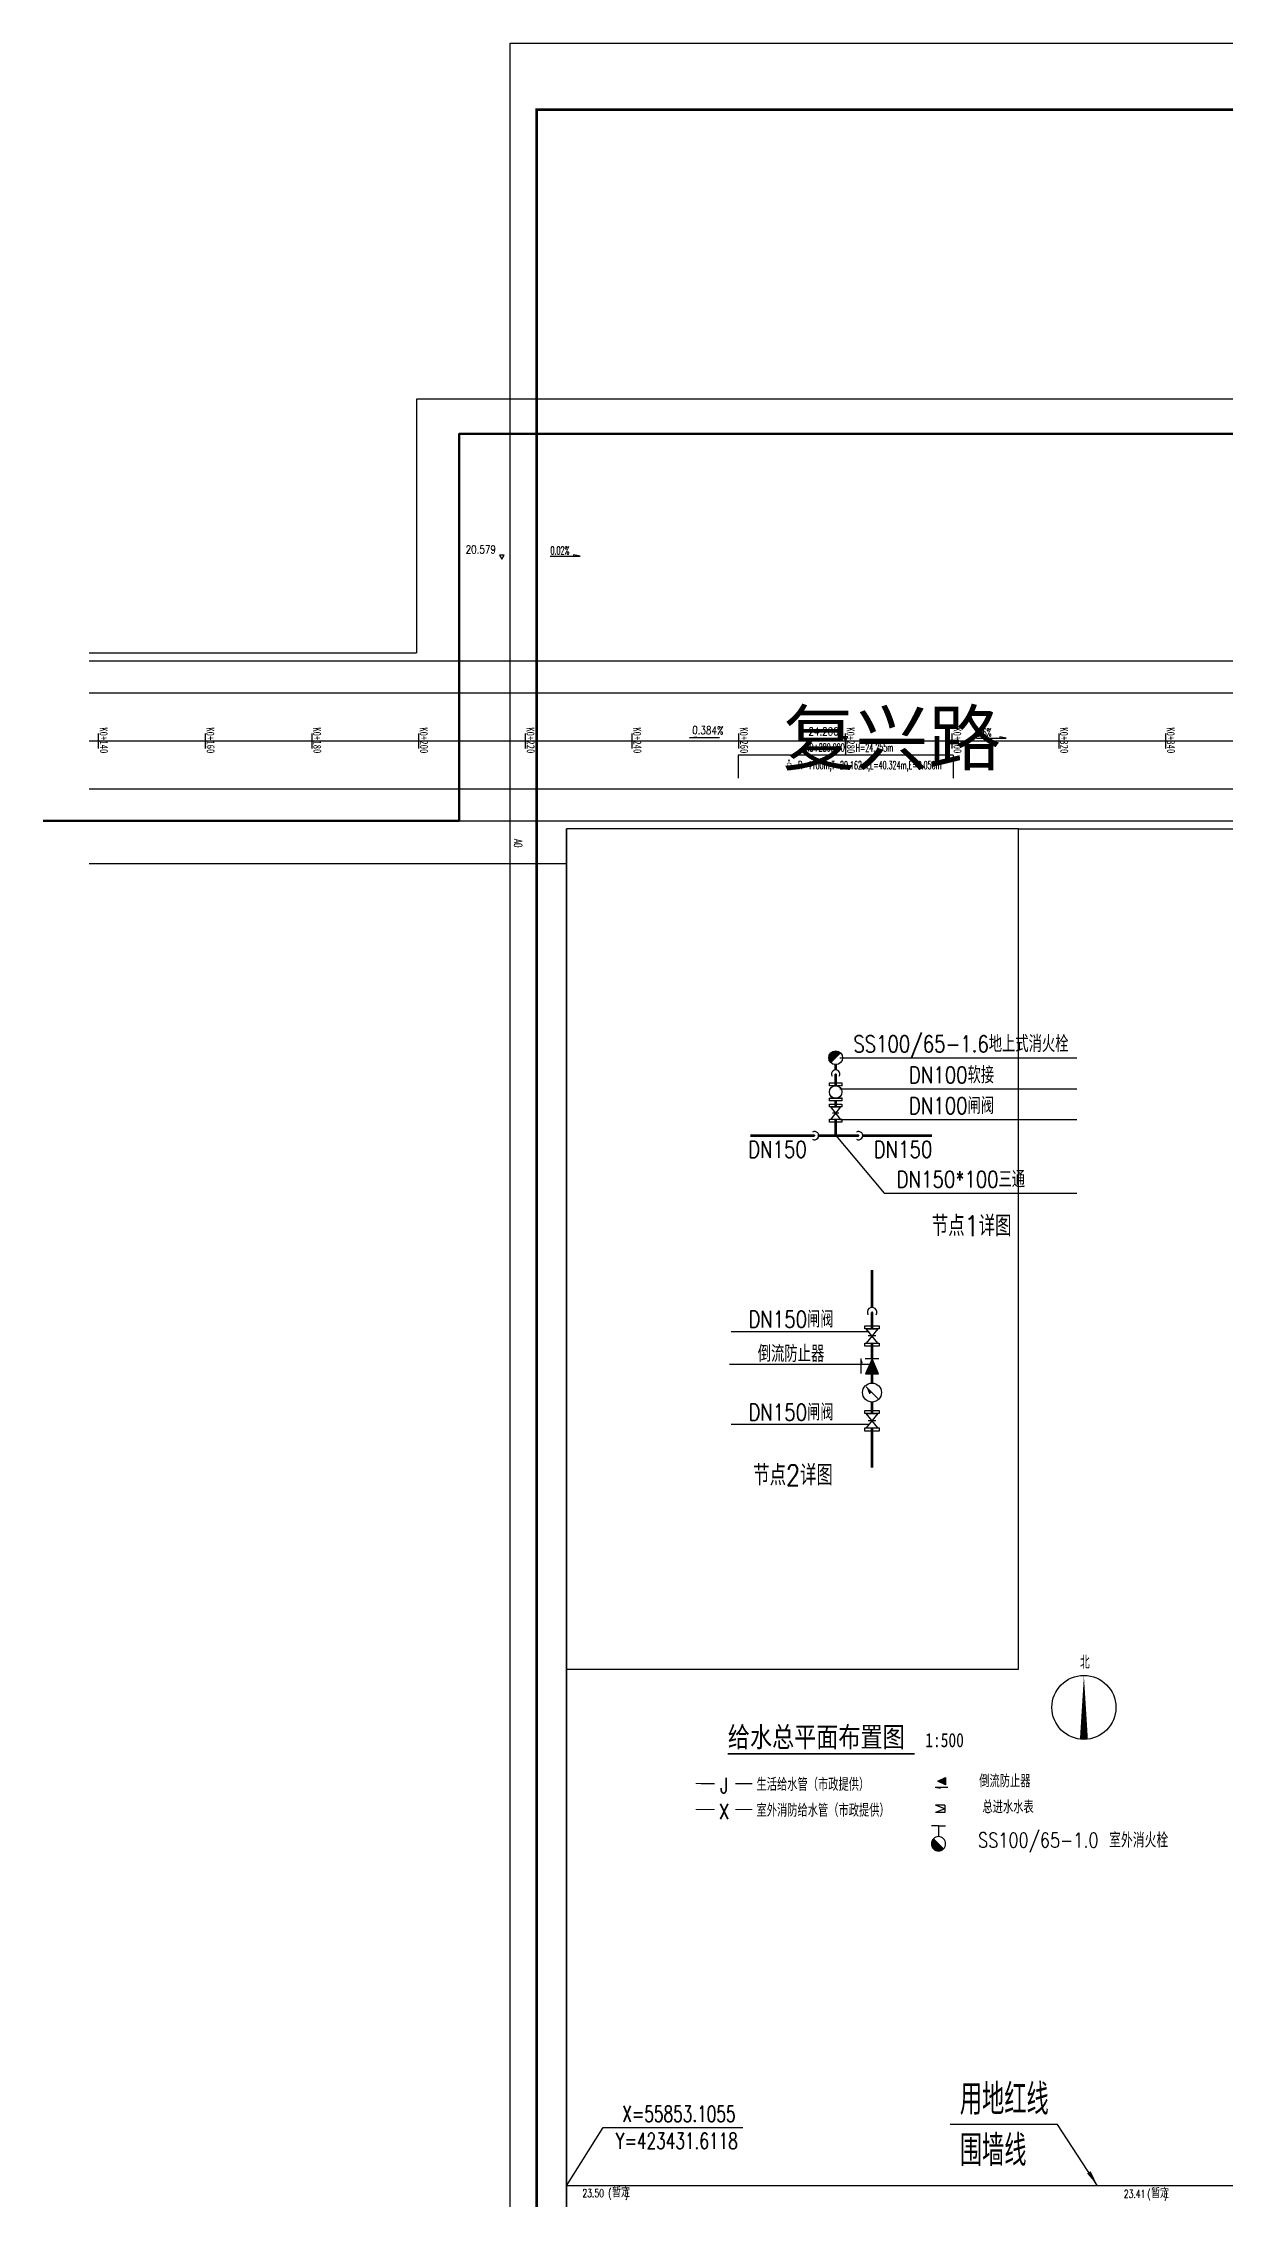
# Model space of a CAD drawing. Header units: millimetres. Extents: x 418304 to 847498, y 48187 to 111456.
# Drawn here: x 423333.5 to 423555.2, y 55850.5 to 56254.8 of the extents above; entities that cross this region are included whole.
import ezdxf
from ezdxf.enums import TextEntityAlignment as Align

# ---------------------------------------------------------------- set-up
doc = ezdxf.new("R2010")
doc.units = ezdxf.units.MM
doc.header["$LTSCALE"] = 1000
for name, pattern in [('CONTINOUS', [0]), ('DASH', [0.35, 0.25, -0.1]), ('X3', [5, 4, -1])]:
    doc.linetypes.add(name, pattern=pattern)
for name, color, linetype in [('0P-DIMENSION', 201, 'Continuous'), ('DIM_COOR', 3, 'Continuous'), ('DIM_LEAD', 3, 'Continuous'), ('DIM_SYMB', 3, 'Continuous'), ('DN_G', 4, 'Continuous'), ('EQ-室外', 32, 'Continuous'), ('GL_DIM', 3, 'Continuous'), ('PIPE-消防', 1, 'Continuous'), ('PIPE-给水', 3, 'Continuous'), ('PUB_TEXT', 7, 'Continuous'), ('TK', 4, 'Continuous'), ('TWT_TEXT', 7, 'Continuous'), ('VALVE_消防', 7, 'Continuous'), ('WP_F', 1, 'Continuous'), ('WP_F_PJ', 7, 'Continuous'), ('WP_G', 1, 'Continuous'), ('WP_G_PJ', 7, 'Continuous'), ('建设布局', 7, 'Continuous'), ('给水', 3, 'Continuous'), ('规划110kV线路', 255, 'Continuous'), ('路名', 7, 'Continuous'), ('道路网', 7, 'Continuous'), ('高程设计数据', 7, 'Continuous')]:
    doc.layers.add(name, color=color, linetype=linetype)
doc.styles.add('_HZTXT', font='txt.shx', dxfattribs={"width": 0.8, "bigfont": 'hztxt.shx'})
doc.styles.add('_TCH_DIM', font='SIMPLEX', dxfattribs={"bigfont": 'GBCBIG'})
doc.styles.add('_TWT_DIM', font='SIMPLEX', dxfattribs={"width": 0.8, "height": 3.5, "bigfont": 'HZTXT'})
doc.styles.add('DIM_FONT', font='SIMPLEX', dxfattribs={"width": 0.7, "bigfont": 'GBCBIG'})
doc.styles.add('HZ', font='rs.shx', dxfattribs={"width": 0.8, "bigfont": 'hztxt.shx'})
doc.styles.get("Standard").update_dxf_attribs({"font": 'txt', "bigfont": 'gbcbig.shx'})
doc.styles.add('图框字体', font='', dxfattribs={"width": 0.8})
doc.styles.add('图框英文', font='romans.shx', dxfattribs={"width": 0.65, "bigfont": 'hztxt.shx'})
doc.styles.add('等线体', font='simhei.ttf')
doc.styles.get('图框字体').set_extended_font_data('NSimSun')
doc.linetypes.add('FENCELINE2', pattern='A,0.25,-0.1,[132,ltypeshp.shx,S=0.1,R=0,X=-0.1,Y=0],-0.1,1', length=1.45)

# ---------------------------------------------------------------- blocks, each defined once
blk = doc.blocks.new('wetrewtewtre')
at = {"layer": '道路网', "color": 8, "linetype": 'Continuous'}
for p, q in [((423342.15, 56138.98), (423790.25, 56138.98)), ((423342.15, 56138.98), (423790.25, 56138.98)), ((423342.15, 56132.98), (423790.25, 56132.98)), ((423342.15, 56132.98), (423790.25, 56132.98)), ((423342.15, 56114.98), (423786.51, 56114.98)), ((423342.15, 56114.98), (423786.51, 56114.98)), ((423342.15, 56108.98), (423786.51, 56108.98)), ((423342.15, 56108.98), (423786.51, 56108.98))]:
    blk.add_line(p, q, dxfattribs=at)
at = {"layer": '道路网', "color": 8, "linetype": 'X3'}
blk.add_line((423342.15, 56123.98), (423897.23, 56123.98), dxfattribs=at)
blk.add_line((423342.15, 56123.98), (423897.23, 56123.98), dxfattribs=at)
at = {"layer": '道路网', "color": 8, "linetype": 'Continuous', "lineweight": 30}
for p, q in [((423343.9, 56122.58), (423343.9, 56125.38)), ((423343.9, 56122.58), (423343.9, 56125.38)), ((423363.9, 56122.58), (423363.9, 56125.38)), ((423363.9, 56122.58), (423363.9, 56125.38)), ((423383.9, 56122.58), (423383.9, 56125.38)), ((423383.9, 56122.58), (423383.9, 56125.38)), ((423403.9, 56122.58), (423403.9, 56125.38)), ((423403.9, 56122.58), (423403.9, 56125.38)), ((423423.9, 56122.58), (423423.9, 56125.38)), ((423423.9, 56122.58), (423423.9, 56125.38)), ((423443.9, 56122.58), (423443.9, 56125.38)), ((423443.9, 56122.58), (423443.9, 56125.38)), ((423463.9, 56122.58), (423463.9, 56125.38)), ((423463.9, 56122.58), (423463.9, 56125.38)), ((423483.9, 56122.58), (423483.9, 56125.38)), ((423483.9, 56122.58), (423483.9, 56125.38)), ((423503.9, 56122.58), (423503.9, 56125.38)), ((423503.9, 56122.58), (423503.9, 56125.38)), ((423523.9, 56122.58), (423523.9, 56125.38)), ((423523.9, 56122.58), (423523.9, 56125.38)), ((423543.9, 56122.58), (423543.9, 56125.38)), ((423543.9, 56122.58), (423543.9, 56125.38))]:
    blk.add_line(p, q, dxfattribs=at)
at = {"layer": '道路网', "color": 8, "linetype": 'Continuous', "style": '等线体', "width": 0.8}
for s, p in [('K0+140', (423344.07, 56126.53)), ('K0+140', (423344.07, 56126.53)), ('K0+160', (423364.07, 56126.53)), ('K0+160', (423364.07, 56126.53)), ('K0+180', (423384.07, 56126.53)), ('K0+180', (423384.07, 56126.53)), ('K0+200', (423404.07, 56126.53)), ('K0+200', (423404.07, 56126.53)), ('K0+220', (423424.07, 56126.53)), ('K0+220', (423424.07, 56126.53)), ('K0+240', (423444.07, 56126.53)), ('K0+240', (423444.07, 56126.53)), ('K0+260', (423464.07, 56126.53)), ('K0+260', (423464.07, 56126.53)), ('K0+280', (423484.07, 56126.53)), ('K0+280', (423484.07, 56126.53)), ('K0+300', (423504.07, 56126.53)), ('K0+300', (423504.07, 56126.53)), ('K0+320', (423524.07, 56126.53)), ('K0+320', (423524.07, 56126.53)), ('K0+340', (423544.07, 56126.53)), ('K0+340', (423544.07, 56126.53))]:
    blk.add_text(s, height=1.5, rotation=271.0552, dxfattribs=at).set_placement(p)
blk = doc.blocks.new('$JIEG1')
at = {"color": 0, "linetype": 'Continuous'}
blk.add_arc((0, 0), 0.5, 59.6885, 300.3115, dxfattribs=at)
at = {"color": 0}
blk.add_point((0, 0), dxfattribs=at)
blk = doc.blocks.new('$FL')
for p, q in [((-0.5, -0.5), (-0.5, 0.5)), ((-0.5, 0.5), (0.5, 0.5)), ((0.5, 0.5), (0.5, -0.5)), ((0.5, -0.5), (-0.5, -0.5))]:
    blk.add_line(p, q)
blk = doc.blocks.new('$VA028_1')
for p, q in [((-0.49, -0.52), (-0.49, 0.48)), ((0.5, -0.52), (0.5, 0.48))]:
    blk.add_line(p, q)
blk.add_circle((0, 0), 0.5)
at = {"style": 'HZ', "width": 0.7, "flags": 1}
for tag in ['UNIT', 'WHAT', 'SPEC']:
    blk.add_attdef(tag, (0, 0), '', height=0.001, dxfattribs=at)
blk = doc.blocks.new('$VA003_1')
blk.add_line((0, -0.26), (0, 0.26))
blk.add_lwpolyline([(-0.5, 0.4), (-0.5, -0.4), (0.5, 0.4), (0.5, -0.4)], close=True)
at = {"width": 0.7, "flags": 1}
for tag in ['UNIT', 'WHAT', 'SPEC']:
    blk.add_attdef(tag, (0, 0), '', height=0.001, dxfattribs=at)
blk = doc.blocks.new('$QC001_2')
blk.add_line((-141, 59), (141, 341))
at = {"const_width": 200}
blk.add_lwpolyline([(71, 271, 0.668179), (-100, 200, 0.198912), (-71, 129, 1)], format="xyb", dxfattribs=at)
blk.add_circle((0, 200), 200)
at = {"style": 'HZ', "flags": 1}
for tag in ['UNIT', 'WHAT', 'SPEC']:
    blk.add_attdef(tag, (0, 0), '', height=0.0008, dxfattribs=at)
blk = doc.blocks.new('$QC035_1')
blk.add_line((-93, -93), (93, 93))
blk.add_lwpolyline([(93, 93, 0, 50, 0), (-13, 22, 50, 50, 0)], format="xyseb")
blk.add_circle((0, 0), 150)
at = {"style": 'HZ', "flags": 1}
for tag in ['UNIT', 'WHAT', 'SPEC']:
    blk.add_attdef(tag, (0, 0), '', height=0.001, dxfattribs=at)
blk = doc.blocks.new('$VALVE$00000656')
for p, q in [((-113, 110), (-113, -100)), ((118, -164), (-119, -164))]:
    blk.add_line(p, q)
blk.add_lwpolyline([(119, 5, 203, 0, 0), (-113, 5, 0, 0, 0)], format="xyseb")
blk.add_lwpolyline([(119, 107), (-113, 5), (119, -97)], close=True)
for p in [(-113, 5), (119, 5)]:
    blk.add_point(p)
blk.add_solid([(-44, -164), (-44, -139), (-119, -164)])
blk = doc.blocks.new('95421')
at = {"layer": 'DN_G'}
for points in [[(455751.77, 3417431.52), (455760.08, 3417431.52), (455796.14, 3417431.52)], [(455751.77, 3417425.68), (455760.08, 3417425.68), (455796.14, 3417425.68)], [(455751.77, 3417419.91), (455760.08, 3417419.91), (455796.14, 3417419.91)], [(455750.97, 3417416.91), (455760.08, 3417406.13), (455796.14, 3417406.13)], [(455757.24, 3417380.1), (455731.36, 3417380.1)], [(455758.02, 3417373.97), (455731.06, 3417373.97)], [(455757.24, 3417362.77), (455731.36, 3417362.77)]]:
    blk.add_lwpolyline(points, dxfattribs=at)
at = {"layer": 'PIPE-消防', "linetype": 'Continuous', "ltscale": 0.01, "const_width": 0.5}
for points in [[(455750.97, 3417429.24), (455750.97, 3417430.22)], [(455750.97, 3417426.27), (455750.97, 3417428.46)], [(455750.97, 3417422.32), (455750.97, 3417423.42)], [(455750.97, 3417416.91), (455750.97, 3417419.98)], [(455734.96, 3417416.91), (455747, 3417416.91)], [(455747.78, 3417416.91), (455750.97, 3417416.91)], [(455750.97, 3417416.91), (455755.26, 3417416.91)], [(455756.04, 3417416.91), (455769.01, 3417416.91)], [(455757.78, 3417384.68), (455757.78, 3417391.72)], [(455757.78, 3417380.68), (455757.78, 3417383.79)], [(455757.78, 3417375.06), (455757.78, 3417378.01)], [(455757.78, 3417370.52), (455757.78, 3417372.39)], [(455757.78, 3417364.78), (455757.78, 3417366.96)], [(455757.78, 3417354.66), (455757.78, 3417362.11)]]:
    blk.add_lwpolyline(points, dxfattribs=at)
at = {"layer": 'VALVE_消防', "xscale": -0.012, "yscale": -0.012, "zscale": 0.012, "rotation": 90}
blk.add_blockref('$VALVE$00000656', (455757.72, 3417373.7), dxfattribs=at)
at = {"layer": 'WP_F', "color": 7, "xscale": 1.777777778116862, "yscale": 1.777777778116862, "zscale": 1.777777778116862, "rotation": 270}
blk.add_blockref('$JIEG1', (455757.78, 3417383.79), dxfattribs=at)
at = {"layer": 'WP_F_PJ', "xscale": 0.006481481567844749, "yscale": 0.006481481567844749, "zscale": 0.006481481567844749}
blk.add_blockref('$QC001_2', (455750.97, 3417430.22), dxfattribs=at)
at = {"layer": 'WP_F_PJ', "yscale": 2.666666666666667}
for name, p, xscale, zscale, rotation in [('$FL', (455757.78, 3417380.97), 0.5925925933837891, 0.5925925933837891, 89.99999999999999), ('$FL', (455757.78, 3417377.72), 0.5925925933837891, 0.5925925933837891, 270), ('$VA003_1', (455757.78, 3417379.35), 2.666666666666667, 2.666666666666667, 89.99999999999999), ('$FL', (455757.78, 3417365.08), 0.5925925933837891, 0.5925925933837891, 89.99999999999999), ('$FL', (455757.78, 3417361.82), 0.5925925933837891, 0.5925925933837891, 270), ('$VA003_1', (455757.78, 3417363.45), 2.666666666666667, 2.666666666666667, 89.99999999999999)]:
    blk.add_blockref(name, p, dxfattribs=dict(at, xscale=xscale, zscale=zscale, rotation=rotation))
at = {"layer": 'WP_G', "color": 7}
for p, xscale, yscale, zscale, rotation in [((455750.97, 3417428.46), 1.555555555852233, 1.555555555852233, 1.555555555852233, 270), ((455747, 3417416.91), 1.555555555518642, 1.555555555518642, 1.555555555518642, 180), ((455755.26, 3417416.91), 1.555555555518642, 1.555555555518642, 1.555555555518642, 180)]:
    blk.add_blockref('$JIEG1', p, dxfattribs=dict(at, xscale=xscale, yscale=yscale, zscale=zscale, rotation=rotation))
at = {"layer": 'WP_G_PJ'}
for name, p, xscale, yscale, zscale, rotation in [('$FL', (455750.97, 3417426.53), 0.5185185192108155, 2.333333333333345, 0.5185185192108155, 90), ('$VA028_1', (455750.97, 3417425.1), 2.333333333333345, 2.333333333333345, 2.333333333333345, 90), ('$FL', (455750.97, 3417423.68), 0.5185185192108155, 2.333333333333345, 0.5185185192108155, 270), ('$FL', (455750.97, 3417422.58), 0.5185185192108155, 2.333333333333345, 0.5185185192108155, 90), ('$VA003_1', (455750.97, 3417421.15), 2.333333333333345, 2.333333333333345, 2.333333333333345, 90), ('$FL', (455750.97, 3417419.72), 0.5185185192108155, 2.333333333333345, 0.5185185192108155, 270), ('$QC035_1', (455757.78, 3417368.74), 0.01185185038248698, 0.01185185038248698, 0.01185185038248698, 89.99999999999999)]:
    blk.add_blockref(name, p, dxfattribs=dict(at, xscale=xscale, yscale=yscale, zscale=zscale, rotation=rotation))
at = {"layer": 'DN_G', "style": '_HZTXT', "width": 0.8}
for s, height, p in [('SS100/65-1.6地上式消火栓', 3.1111, (455774.44, 3417432.56)), ('DN100软接', 3.111, (455772.68, 3417426.72)), ('DN100闸阀', 3.111, (455772.68, 3417420.95)), ('DN150*100三通', 3.1111, (455774.44, 3417407.16)), ('DN150闸阀', 3.111, (455742.6, 3417380.92)), ('倒流防止器', 3.111, (455742.6, 3417374.46)), ('DN150闸阀', 3.111, (455742.6, 3417363.49))]:
    blk.add_text(s, height=height, dxfattribs=at).set_placement(p, align=Align.CENTER)
for p in [(455740.05, 3417414.32), (455763.6, 3417414.32)]:
    blk.add_text('DN150', height=3.111, dxfattribs=at).set_placement(p, align=Align.MIDDLE)
at = {"layer": 'TWT_TEXT', "linetype": 'Continuous', "style": '_TWT_DIM', "width": 0.8}
for s, p in [('节点1详图', (455769, 3417398.06)), ('节点2详图', (455735.52, 3417351.32, 207.39))]:
    blk.add_text(s, height=3.84, dxfattribs=at).set_placement(p)
blk = doc.blocks.new('$TwtSys$00000317')
blk.add_hatch(color=256).paths.add_polyline_path([(-92, 92, 1), (92, -92)])
for p, q in [((0, 331), (-130, 331)), ((92, -92), (-92, 92)), ((0, 331), (0, 131)), ((0, 331), (130, 331))]:
    blk.add_line(p, q)
for start, end in [(135, 315), (315, 135)]:
    blk.add_arc((0, 0), 131, start, end)
blk = doc.blocks.new('GeYuanFrame_32218021', base_point=(11.55, 13.52))
at = {"layer": 'TK'}
blk.add_lwpolyline([(11.55, 854.52), (1497.55, 854.52), (1497.55, 13.52), (11.55, 13.52)], close=True, dxfattribs=at)
at = {"layer": 'TK', "const_width": 1}
blk.add_lwpolyline([(1487.55, 844.52), (1487.55, 23.52), (36.55, 23.52), (36.55, 844.52)], close=True, dxfattribs=at)
at = {"layer": 'TK', "style": '图框英文', "width": 0.65}
blk.add_text('A0', height=3, dxfattribs=at).set_placement((309.99, 15.04))

msp = doc.modelspace()

# ---------------------------------------------------------------- hatches: boundary and pattern name
h = msp.add_hatch(color=256)
h.dxf.hatch_style = 1
h.paths.add_polyline_path([(423501.232, 55928.939), (423502.61, 55928.25), (423502.61, 55929.628)])

# ---------------------------------------------------------------- linework, layer by layer
at = {"color": 1, "linetype": 'DASH', "ltscale": 0.02, "const_width": 0.2}
msp.add_lwpolyline([(423795.015, 55713.137), (423431.612, 55713.172), (423431.612, 55853.106), (423600.93, 55853.106), (423600.93, 56107.48), (423785.939, 56107.48), (423795.015, 56099.312), (423795.015, 55713.137)], dxfattribs=at)
at = {"linetype": 'FENCELINE2', "ltscale": 0.005, "const_width": 0.1}
msp.add_lwpolyline([(423795.015, 55713.137), (423431.612, 55713.172), (423431.612, 55853.106), (423600.93, 55853.106), (423600.93, 56107.48), (423785.939, 56107.48), (423795.015, 56099.312), (423795.015, 55978.692)], dxfattribs=at)
at = {"layer": '0P-DIMENSION'}
for p, q in [((423502.523, 55924.424), (423500.723, 55924.424)), ((423502.523, 55923.749), (423500.723, 55924.424)), ((423502.523, 55923.749), (423500.723, 55923.074)), ((423502.523, 55923.074), (423500.723, 55923.074)), ((423502.523, 55924.424), (423502.523, 55923.074))]:
    msp.add_line(p, q, dxfattribs=at)
msp.add_solid([(423502.523, 55923.749), (423500.723, 55923.074), (423500.723, 55924.424), (423502.523, 55923.749)], dxfattribs=at)
at = {"layer": 'DIM_COOR', "color": 3}
for p, q in [((423431.612, 55853.106), (423438.453, 55864.041)), ((423438.453, 55864.041), (423464.633, 55864.041))]:
    msp.add_line(p, q, dxfattribs=at)
at = {"layer": 'DIM_LEAD'}
for p, q in [((423523.596, 55864.614), (423503.504, 55864.614)), ((423531.138, 55853.106), (423523.596, 55864.614))]:
    msp.add_line(p, q, dxfattribs=at)
msp.add_lwpolyline([(423531.138, 55853.106, 0, 0.8, 0), (423529.493, 55855.615, 0, 0, 0)], format="xyseb", dxfattribs=at)
at = {"layer": 'DIM_SYMB'}
msp.add_lwpolyline([(423528.564, 55936.781, 1.5, 0, 0), (423528.564, 55948.781, 0, 0, 0)], format="xyseb", dxfattribs=at)
at = {"layer": 'DIM_SYMB', "const_width": 0.35}
msp.add_lwpolyline([(423461.825, 55934.068), (423496.834, 55934.068)], dxfattribs=at)
at = {"layer": 'DIM_SYMB'}
msp.add_circle((423528.564, 55942.781), 6, dxfattribs=at)
at = {"layer": 'PIPE-给水', "const_width": 0.216}
for points in [[(423455.773, 55928.499), (423459.375, 55928.495)], [(423463.214, 55928.491), (423466.403, 55928.485)], [(423455.773, 55923.65), (423459.375, 55923.646)], [(423463.214, 55923.642), (423466.403, 55923.637)]]:
    msp.add_lwpolyline(points, dxfattribs=at)
at = {"layer": '建设布局', "color": 1, "linetype": 'Continuous', "flags": 128}
for points in [[(423431.612, 55595.771), (423431.612, 56107.48)], [(423431.612, 55595.771), (423431.612, 56107.48)], [(423342.152, 56100.98), (423431.612, 56100.98), (423431.612, 55595.771), (423342.152, 55595.771)], [(423342.152, 56100.98), (423431.612, 56100.98), (423431.612, 55595.771), (423342.152, 55595.771)]]:
    msp.add_lwpolyline(points, dxfattribs=at)
for points in [[(423431.612, 55949.98), (423516.312, 55949.98), (423516.312, 56107.48), (423431.612, 56107.48)], [(423516.312, 56107.48), (423600.93, 56107.48), (423600.93, 55853.106), (423431.612, 55853.106), (423431.612, 55949.98), (423516.312, 55949.98)], [(423431.612, 55949.98), (423516.312, 55949.98), (423516.312, 56107.48), (423431.612, 56107.48)], [(423516.312, 56107.48), (423600.93, 56107.48), (423600.93, 55853.106), (423431.612, 55853.106), (423431.612, 55949.98), (423516.312, 55949.98)]]:
    msp.add_lwpolyline(points, close=True, dxfattribs=at)
at = {"layer": '给水', "linetype": 'CONTINOUS'}
for p, q in [((423500.714, 55927.798), (423501.689, 55927.631)), ((423500.8, 55927.803), (423503.042, 55927.803))]:
    msp.add_line(p, q, dxfattribs=at)
at = {"layer": '给水'}
for p, q in [((423501.217, 55928.931), (423502.61, 55929.628)), ((423502.61, 55928.25), (423501.217, 55928.946)), ((423502.61, 55929.628), (423502.61, 55928.25))]:
    msp.add_line(p, q, dxfattribs=at)
at = {"layer": '规划110kV线路', "color": 210, "lineweight": 50, "ltscale": 5, "flags": 128}
msp.add_lwpolyline([(423333.496, 56108.98), (423411.446, 56108.98), (423411.446, 56181.53), (423907.496, 56181.53), (423907.496, 56181.53)], dxfattribs=at)
msp.add_lwpolyline([(423333.496, 56108.98), (423411.446, 56108.98), (423411.446, 56181.53), (423907.496, 56181.53), (423907.496, 56181.53)], dxfattribs=at)
at = {"layer": '道路网', "color": 1, "linetype": 'Continuous'}
for p, q in [((423403.446, 56188.03), (423403.446, 56140.48)), ((423403.446, 56188.03), (423403.446, 56140.48)), ((423897.23, 56188.03), (423403.446, 56188.03)), ((423897.23, 56188.03), (423403.446, 56188.03)), ((423342.152, 56140.48), (423403.446, 56140.48)), ((423342.152, 56140.48), (423403.446, 56140.48))]:
    msp.add_line(p, q, dxfattribs=at)
at = {"layer": '高程设计数据', "color": 1, "linetype": 'Continuous'}
for p, q in [((423483.896, 56123.98), (423483.896, 56121.33)), ((423483.896, 56123.98), (423483.896, 56121.33)), ((423463.734, 56121.33), (423463.734, 56116.98)), ((423504.058, 56121.33), (423463.734, 56121.33)), ((423463.734, 56121.33), (423463.734, 56116.98)), ((423504.058, 56121.33), (423463.734, 56121.33)), ((423504.058, 56121.33), (423504.058, 56116.98)), ((423504.058, 56121.33), (423504.058, 56116.98))]:
    msp.add_line(p, q, dxfattribs=at)
at = {"layer": '高程设计数据', "color": 1, "linetype": 'Continuous', "flags": 128}
for points in [[(423419.446, 56158.03), (423419.888, 56158.796), (423419.004, 56158.796)], [(423419.446, 56158.03), (423419.888, 56158.796), (423419.004, 56158.796)], [(423483.896, 56123.98), (423484.338, 56124.746), (423483.454, 56124.746)], [(423483.896, 56123.98), (423484.338, 56124.746), (423483.454, 56124.746)]]:
    msp.add_lwpolyline(points, close=True, dxfattribs=at)
at = {"layer": '高程设计数据', "color": 4, "linetype": 'Continuous', "flags": 128}
for points in [[(423428.551, 56158.631), (423434.124, 56158.625), (423432.907, 56158.85), (423432.907, 56158.627)], [(423428.551, 56158.631), (423434.124, 56158.625), (423432.907, 56158.85), (423432.907, 56158.627)], [(423460.245, 56124.536), (423454.672, 56124.535), (423455.889, 56124.758), (423455.889, 56124.535)], [(423460.245, 56124.536), (423454.672, 56124.535), (423455.889, 56124.758), (423455.889, 56124.535)], [(423508.433, 56124.523), (423514.006, 56124.517), (423512.789, 56124.742), (423512.789, 56124.519)], [(423508.433, 56124.523), (423514.006, 56124.517), (423512.789, 56124.742), (423512.789, 56124.519)]]:
    msp.add_lwpolyline(points, dxfattribs=at)

# ---------------------------------------------------------------- block references
at = {"xscale": 0.5, "yscale": 0.5, "zscale": 0.5, "rotation": 270}
msp.add_blockref('GeYuanFrame_32218021', (423421.008, 56254.804), dxfattribs=at)
for name, p in [('wetrewtewtre', (0, 0)), ('95421', (-32268.931, -3361366.93))]:
    msp.add_blockref(name, p)
at = {"layer": 'EQ-室外', "linetype": 'Continuous', "xscale": 0.01017692141532898, "yscale": 0.01017692141532898, "zscale": 0.01017692141532898}
msp.add_blockref('$TwtSys$00000317', (423501.306, 55917.217), dxfattribs=at)

# ---------------------------------------------------------------- texts
at = {"layer": 'GL_DIM', "style": 'DIM_FONT', "width": 0.8}
for s, p in [('J', (423461.141, 55928.122)), ('X', (423461.141, 55923.274))]:
    msp.add_text(s, height=2.884, rotation=359.94778, dxfattribs=at).set_placement(p, align=Align.MIDDLE)
at = {"layer": 'PUB_TEXT', "style": '_TCH_DIM'}
for s, height, p in [('北', 2.411, (423527.846, 55950.031)), ('用地红线', 5.7872, (423505.304, 55866.414)), ('围墙线', 5.7872, (423505.304, 55856.814)), ('暂定', 1.6879, (423440.121, 55850.964)), ('暂定', 1.6879, (423541.153, 55850.82))]:
    msp.add_text(s, height=height, dxfattribs=at).set_placement(p)
at = {"layer": 'PUB_TEXT'}
for s, height, style, width, p in [('给水总平面布置图', 3.7975, '图框字体', 0.8, (423461.825, 55935.344)), ('1:500', 2.6582, '图框字体', 0.8, (423498.834, 55935.323)), ('X=55853.1055', 2.975, '_TCH_DIM', 0.705882, (423442.033, 55865.091)), ('Y=423431.6118', 2.975, '_TCH_DIM', 0.705882, (423440.833, 55860.016)), ('23.50', 1.4875, '_TCH_DIM', 0.705882, (423434.571, 55850.964)), ('(', 1.488, '_TCH_DIM', 0.705882, (423439.421, 55850.964)), (')', 1.488, '_TCH_DIM', 0.705882, (423442.579, 55850.964)), ('23.41', 1.4875, '_TCH_DIM', 0.705882, (423536.053, 55850.82)), ('(', 1.488, '_TCH_DIM', 0.705882, (423540.453, 55850.82)), (')', 1.488, '_TCH_DIM', 0.705882, (423543.61, 55850.82))]:
    msp.add_text(s, height=height, dxfattribs=dict(at, style=style, width=width)).set_placement(p)
at = {"layer": 'PUB_TEXT', "style": '_HZTXT', "width": 0.8}
msp.add_text('SS100/65-1.0 室外消火栓', height=2.76923, rotation=359.94778, dxfattribs=at).set_placement((423508.718, 55916.53))
at = {"layer": 'TWT_TEXT', "style": '_HZTXT', "width": 0.8}
for s, p in [('生活给水管（市政提供）', (423467.203, 55927.133)), ('倒流防止器', (423508.947, 55927.774)), ('室外消防给水管（市政提供）', (423467.203, 55922.285)), (' 总进水水表 ', (423507.848, 55922.918))]:
    msp.add_text(s, height=2.4, dxfattribs=at).set_placement(p)
at = {"layer": '路名', "color": 6, "linetype": 'Continuous', "style": '等线体'}
msp.add_text('复兴路', height=10, dxfattribs=at).set_placement((423472.117, 56119.515))
at = {"layer": '高程设计数据', "color": 1, "linetype": 'Continuous', "style": 'HZ'}
for s, rotation, width, p in [('20.579', 0.18894, 0.8, (423412.693, 56159.122)), ('20.579', 0.18894, 0.8, (423412.693, 56159.122)), ('0.02%%%', 359.92167, 0.5, (423428.583, 56158.943)), ('0.02%%%', 359.92167, 0.5, (423428.583, 56158.943)), ('0.384%', 358.88186, 0.8, (423455.139, 56125.288)), ('0.384%', 358.88186, 0.8, (423455.139, 56125.288)), ('24.206', 0.18894, 0.8, (423476.932, 56124.991)), ('24.206', 0.18894, 0.8, (423476.932, 56124.991)), ('0.6%', 359.92167, 0.5, (423508.465, 56124.835)), ('0.6%', 359.92167, 0.5, (423508.465, 56124.835)), ('凸  R=4100m,T=20.162m,L=40.324m,E=0.050m', 0.07377, 0.5, (423472.793, 56118.664)), ('凸  R=4100m,T=20.162m,L=40.324m,E=0.050m', 0.07377, 0.5, (423472.793, 56118.664)), ('K0+280.000', 0.26747, 0.5, (423476.345, 56121.978)), ('K0+280.000', 0.26747, 0.5, (423476.345, 56121.978)), ('H=24.255m', 0.62523, 0.5, (423485.791, 56121.932)), ('H=24.255m', 0.62523, 0.5, (423485.791, 56121.932))]:
    msp.add_text(s, height=1.5, rotation=rotation, dxfattribs=dict(at, width=width)).set_placement(p)

doc.saveas('drawing.dxf')
